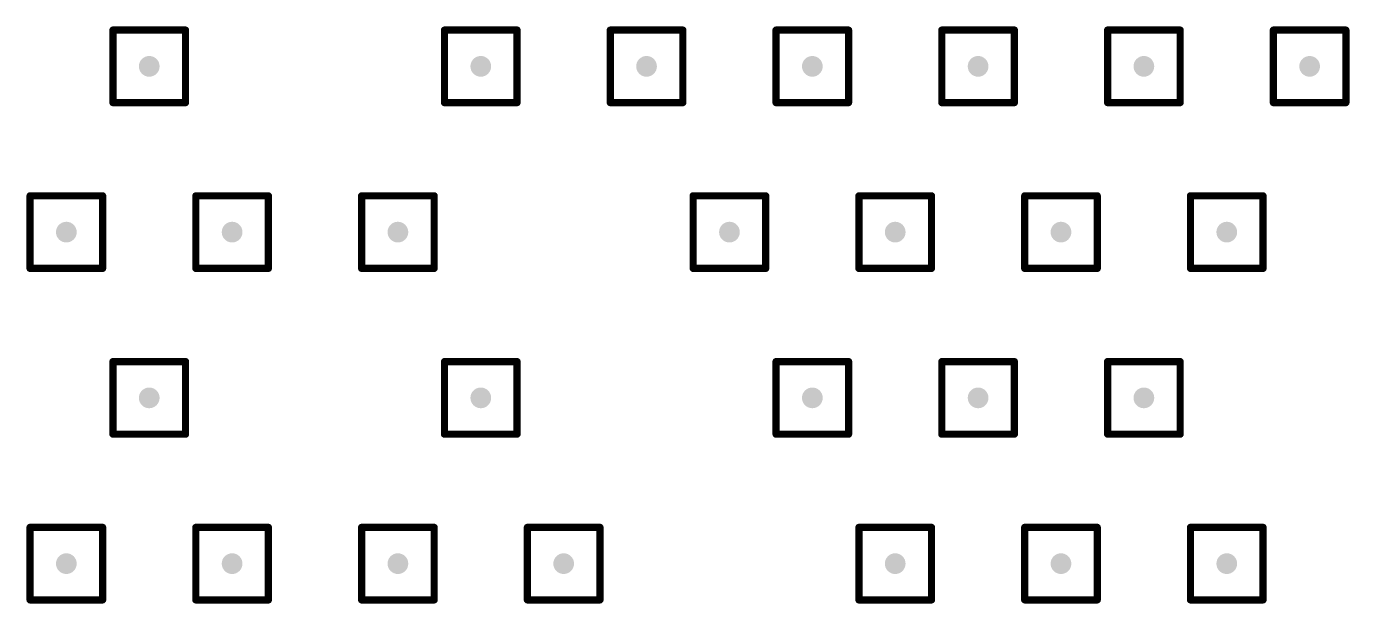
# Model space of a CAD drawing. Header units: inches. Extents: x 0 to 17, y 0 to 4.
# Drawn here: x 0.008 to 0.511, y 3.158 to 3.377 of the extents above; entities that cross this region are included whole.
import ezdxf

# ---------------------------------------------------------------- set-up
doc = ezdxf.new("R2010")
doc.units = ezdxf.units.IN
doc.header["$MEASUREMENT"] = 0
doc.layers.add('Drill Drawing', color=1, linetype='Continuous')
doc.layers.add('Via Holes', color=16, linetype='Continuous')

msp = doc.modelspace()

# ---------------------------------------------------------------- hatches: boundary and pattern name
at = {"layer": 'Via Holes'}
h = msp.add_hatch(color=7, dxfattribs=at)
edge = h.paths.add_edge_path()
edge.add_arc((0.05512, 3.3622), 0.00394, 0, 360)
h = msp.add_hatch(color=7, dxfattribs=at)
edge = h.paths.add_edge_path()
edge.add_arc((0.1811, 3.3622), 0.00394, 0, 360)
h = msp.add_hatch(color=7, dxfattribs=at)
edge = h.paths.add_edge_path()
edge.add_arc((0.24409, 3.3622), 0.00394, 0, 360)
h = msp.add_hatch(color=7, dxfattribs=at)
edge = h.paths.add_edge_path()
edge.add_arc((0.30709, 3.3622), 0.00394, 0, 360)
h = msp.add_hatch(color=7, dxfattribs=at)
edge = h.paths.add_edge_path()
edge.add_arc((0.37008, 3.3622), 0.00394, 0, 360)
h = msp.add_hatch(color=7, dxfattribs=at)
edge = h.paths.add_edge_path()
edge.add_arc((0.43307, 3.3622), 0.00394, 0, 360)
h = msp.add_hatch(color=7, dxfattribs=at)
edge = h.paths.add_edge_path()
edge.add_arc((0.49606, 3.3622), 0.00394, 0, 360)
h = msp.add_hatch(color=7, dxfattribs=at)
edge = h.paths.add_edge_path()
edge.add_arc((0.02362, 3.29921), 0.00394, 0, 360)
h = msp.add_hatch(color=7, dxfattribs=at)
edge = h.paths.add_edge_path()
edge.add_arc((0.08661, 3.29921), 0.00394, 0, 360)
h = msp.add_hatch(color=7, dxfattribs=at)
edge = h.paths.add_edge_path()
edge.add_arc((0.14961, 3.29921), 0.00394, 0, 360)
h = msp.add_hatch(color=7, dxfattribs=at)
edge = h.paths.add_edge_path()
edge.add_arc((0.27559, 3.29921), 0.00394, 0, 360)
h = msp.add_hatch(color=7, dxfattribs=at)
edge = h.paths.add_edge_path()
edge.add_arc((0.33858, 3.29921), 0.00394, 0, 360)
h = msp.add_hatch(color=7, dxfattribs=at)
edge = h.paths.add_edge_path()
edge.add_arc((0.40157, 3.29921), 0.00394, 0, 360)
h = msp.add_hatch(color=7, dxfattribs=at)
edge = h.paths.add_edge_path()
edge.add_arc((0.46457, 3.29921), 0.00394, 0, 360)
h = msp.add_hatch(color=7, dxfattribs=at)
edge = h.paths.add_edge_path()
edge.add_arc((0.05512, 3.23622), 0.00394, 0, 360)
h = msp.add_hatch(color=7, dxfattribs=at)
edge = h.paths.add_edge_path()
edge.add_arc((0.1811, 3.23622), 0.00394, 0, 360)
h = msp.add_hatch(color=7, dxfattribs=at)
edge = h.paths.add_edge_path()
edge.add_arc((0.30709, 3.23622), 0.00394, 0, 360)
h = msp.add_hatch(color=7, dxfattribs=at)
edge = h.paths.add_edge_path()
edge.add_arc((0.37008, 3.23622), 0.00394, 0, 360)
h = msp.add_hatch(color=7, dxfattribs=at)
edge = h.paths.add_edge_path()
edge.add_arc((0.43307, 3.23622), 0.00394, 0, 360)
h = msp.add_hatch(color=7, dxfattribs=at)
edge = h.paths.add_edge_path()
edge.add_arc((0.02362, 3.17323), 0.00394, 0, 360)
h = msp.add_hatch(color=7, dxfattribs=at)
edge = h.paths.add_edge_path()
edge.add_arc((0.08661, 3.17323), 0.00394, 0, 360)
h = msp.add_hatch(color=7, dxfattribs=at)
edge = h.paths.add_edge_path()
edge.add_arc((0.14961, 3.17323), 0.00394, 0, 360)
h = msp.add_hatch(color=7, dxfattribs=at)
edge = h.paths.add_edge_path()
edge.add_arc((0.2126, 3.17323), 0.00394, 0, 360)
h = msp.add_hatch(color=7, dxfattribs=at)
edge = h.paths.add_edge_path()
edge.add_arc((0.33858, 3.17323), 0.00394, 0, 360)
h = msp.add_hatch(color=7, dxfattribs=at)
edge = h.paths.add_edge_path()
edge.add_arc((0.40157, 3.17323), 0.00394, 0, 360)
h = msp.add_hatch(color=7, dxfattribs=at)
edge = h.paths.add_edge_path()
edge.add_arc((0.46457, 3.17323), 0.00394, 0, 360)

# ---------------------------------------------------------------- linework, layer by layer
at = {"layer": 'Drill Drawing'}
for points in [[(0.04134, 3.37598, 0.00276, 0.00276, 0), (0.0689, 3.37598, 0.00276, 0.00276, 0)], [(0.04134, 3.34842, 0.00276, 0.00276, 0), (0.04134, 3.37598, 0.00276, 0.00276, 0)], [(0.0689, 3.34842, 0.00276, 0.00276, 0), (0.0689, 3.37598, 0.00276, 0.00276, 0)], [(0.16732, 3.37598, 0.00276, 0.00276, 0), (0.19488, 3.37598, 0.00276, 0.00276, 0)], [(0.16732, 3.34842, 0.00276, 0.00276, 0), (0.16732, 3.37598, 0.00276, 0.00276, 0)], [(0.19488, 3.34842, 0.00276, 0.00276, 0), (0.19488, 3.37598, 0.00276, 0.00276, 0)], [(0.23031, 3.37598, 0.00276, 0.00276, 0), (0.25787, 3.37598, 0.00276, 0.00276, 0)], [(0.23031, 3.34842, 0.00276, 0.00276, 0), (0.23031, 3.37598, 0.00276, 0.00276, 0)], [(0.25787, 3.34842, 0.00276, 0.00276, 0), (0.25787, 3.37598, 0.00276, 0.00276, 0)], [(0.29331, 3.37598, 0.00276, 0.00276, 0), (0.32087, 3.37598, 0.00276, 0.00276, 0)], [(0.29331, 3.34842, 0.00276, 0.00276, 0), (0.29331, 3.37598, 0.00276, 0.00276, 0)], [(0.32087, 3.34842, 0.00276, 0.00276, 0), (0.32087, 3.37598, 0.00276, 0.00276, 0)], [(0.3563, 3.37598, 0.00276, 0.00276, 0), (0.38386, 3.37598, 0.00276, 0.00276, 0)], [(0.3563, 3.34842, 0.00276, 0.00276, 0), (0.3563, 3.37598, 0.00276, 0.00276, 0)], [(0.38386, 3.34842, 0.00276, 0.00276, 0), (0.38386, 3.37598, 0.00276, 0.00276, 0)], [(0.41929, 3.37598, 0.00276, 0.00276, 0), (0.44685, 3.37598, 0.00276, 0.00276, 0)], [(0.41929, 3.34842, 0.00276, 0.00276, 0), (0.41929, 3.37598, 0.00276, 0.00276, 0)], [(0.44685, 3.34842, 0.00276, 0.00276, 0), (0.44685, 3.37598, 0.00276, 0.00276, 0)], [(0.48228, 3.37598, 0.00276, 0.00276, 0), (0.50984, 3.37598, 0.00276, 0.00276, 0)], [(0.48228, 3.34842, 0.00276, 0.00276, 0), (0.48228, 3.37598, 0.00276, 0.00276, 0)], [(0.50984, 3.34842, 0.00276, 0.00276, 0), (0.50984, 3.37598, 0.00276, 0.00276, 0)], [(0.04134, 3.34842, 0.00276, 0.00276, 0), (0.0689, 3.34842, 0.00276, 0.00276, 0)], [(0.16732, 3.34842, 0.00276, 0.00276, 0), (0.19488, 3.34842, 0.00276, 0.00276, 0)], [(0.23031, 3.34842, 0.00276, 0.00276, 0), (0.25787, 3.34842, 0.00276, 0.00276, 0)], [(0.29331, 3.34842, 0.00276, 0.00276, 0), (0.32087, 3.34842, 0.00276, 0.00276, 0)], [(0.3563, 3.34842, 0.00276, 0.00276, 0), (0.38386, 3.34842, 0.00276, 0.00276, 0)], [(0.41929, 3.34842, 0.00276, 0.00276, 0), (0.44685, 3.34842, 0.00276, 0.00276, 0)], [(0.48228, 3.34842, 0.00276, 0.00276, 0), (0.50984, 3.34842, 0.00276, 0.00276, 0)], [(0.00984, 3.31299, 0.00276, 0.00276, 0), (0.0374, 3.31299, 0.00276, 0.00276, 0)], [(0.00984, 3.28543, 0.00276, 0.00276, 0), (0.00984, 3.31299, 0.00276, 0.00276, 0)], [(0.0374, 3.28543, 0.00276, 0.00276, 0), (0.0374, 3.31299, 0.00276, 0.00276, 0)], [(0.07283, 3.31299, 0.00276, 0.00276, 0), (0.10039, 3.31299, 0.00276, 0.00276, 0)], [(0.07283, 3.28543, 0.00276, 0.00276, 0), (0.07283, 3.31299, 0.00276, 0.00276, 0)], [(0.10039, 3.28543, 0.00276, 0.00276, 0), (0.10039, 3.31299, 0.00276, 0.00276, 0)], [(0.13583, 3.31299, 0.00276, 0.00276, 0), (0.16339, 3.31299, 0.00276, 0.00276, 0)], [(0.13583, 3.28543, 0.00276, 0.00276, 0), (0.13583, 3.31299, 0.00276, 0.00276, 0)], [(0.16339, 3.28543, 0.00276, 0.00276, 0), (0.16339, 3.31299, 0.00276, 0.00276, 0)], [(0.26181, 3.31299, 0.00276, 0.00276, 0), (0.28937, 3.31299, 0.00276, 0.00276, 0)], [(0.26181, 3.28543, 0.00276, 0.00276, 0), (0.26181, 3.31299, 0.00276, 0.00276, 0)], [(0.28937, 3.28543, 0.00276, 0.00276, 0), (0.28937, 3.31299, 0.00276, 0.00276, 0)], [(0.3248, 3.31299, 0.00276, 0.00276, 0), (0.35236, 3.31299, 0.00276, 0.00276, 0)], [(0.3248, 3.28543, 0.00276, 0.00276, 0), (0.3248, 3.31299, 0.00276, 0.00276, 0)], [(0.35236, 3.28543, 0.00276, 0.00276, 0), (0.35236, 3.31299, 0.00276, 0.00276, 0)], [(0.38779, 3.31299, 0.00276, 0.00276, 0), (0.41535, 3.31299, 0.00276, 0.00276, 0)], [(0.38779, 3.28543, 0.00276, 0.00276, 0), (0.38779, 3.31299, 0.00276, 0.00276, 0)], [(0.41535, 3.28543, 0.00276, 0.00276, 0), (0.41535, 3.31299, 0.00276, 0.00276, 0)], [(0.45079, 3.31299, 0.00276, 0.00276, 0), (0.47835, 3.31299, 0.00276, 0.00276, 0)], [(0.45079, 3.28543, 0.00276, 0.00276, 0), (0.45079, 3.31299, 0.00276, 0.00276, 0)], [(0.47835, 3.28543, 0.00276, 0.00276, 0), (0.47835, 3.31299, 0.00276, 0.00276, 0)], [(0.00984, 3.28543, 0.00276, 0.00276, 0), (0.0374, 3.28543, 0.00276, 0.00276, 0)], [(0.07283, 3.28543, 0.00276, 0.00276, 0), (0.10039, 3.28543, 0.00276, 0.00276, 0)], [(0.13583, 3.28543, 0.00276, 0.00276, 0), (0.16339, 3.28543, 0.00276, 0.00276, 0)], [(0.26181, 3.28543, 0.00276, 0.00276, 0), (0.28937, 3.28543, 0.00276, 0.00276, 0)], [(0.3248, 3.28543, 0.00276, 0.00276, 0), (0.35236, 3.28543, 0.00276, 0.00276, 0)], [(0.38779, 3.28543, 0.00276, 0.00276, 0), (0.41535, 3.28543, 0.00276, 0.00276, 0)], [(0.45079, 3.28543, 0.00276, 0.00276, 0), (0.47835, 3.28543, 0.00276, 0.00276, 0)], [(0.04134, 3.25, 0.00276, 0.00276, 0), (0.0689, 3.25, 0.00276, 0.00276, 0)], [(0.04134, 3.22244, 0.00276, 0.00276, 0), (0.04134, 3.25, 0.00276, 0.00276, 0)], [(0.0689, 3.22244, 0.00276, 0.00276, 0), (0.0689, 3.25, 0.00276, 0.00276, 0)], [(0.16732, 3.25, 0.00276, 0.00276, 0), (0.19488, 3.25, 0.00276, 0.00276, 0)], [(0.16732, 3.22244, 0.00276, 0.00276, 0), (0.16732, 3.25, 0.00276, 0.00276, 0)], [(0.19488, 3.22244, 0.00276, 0.00276, 0), (0.19488, 3.25, 0.00276, 0.00276, 0)], [(0.29331, 3.25, 0.00276, 0.00276, 0), (0.32087, 3.25, 0.00276, 0.00276, 0)], [(0.29331, 3.22244, 0.00276, 0.00276, 0), (0.29331, 3.25, 0.00276, 0.00276, 0)], [(0.32087, 3.22244, 0.00276, 0.00276, 0), (0.32087, 3.25, 0.00276, 0.00276, 0)], [(0.3563, 3.25, 0.00276, 0.00276, 0), (0.38386, 3.25, 0.00276, 0.00276, 0)], [(0.3563, 3.22244, 0.00276, 0.00276, 0), (0.3563, 3.25, 0.00276, 0.00276, 0)], [(0.38386, 3.22244, 0.00276, 0.00276, 0), (0.38386, 3.25, 0.00276, 0.00276, 0)], [(0.41929, 3.25, 0.00276, 0.00276, 0), (0.44685, 3.25, 0.00276, 0.00276, 0)], [(0.41929, 3.22244, 0.00276, 0.00276, 0), (0.41929, 3.25, 0.00276, 0.00276, 0)], [(0.44685, 3.22244, 0.00276, 0.00276, 0), (0.44685, 3.25, 0.00276, 0.00276, 0)], [(0.04134, 3.22244, 0.00276, 0.00276, 0), (0.0689, 3.22244, 0.00276, 0.00276, 0)], [(0.16732, 3.22244, 0.00276, 0.00276, 0), (0.19488, 3.22244, 0.00276, 0.00276, 0)], [(0.29331, 3.22244, 0.00276, 0.00276, 0), (0.32087, 3.22244, 0.00276, 0.00276, 0)], [(0.3563, 3.22244, 0.00276, 0.00276, 0), (0.38386, 3.22244, 0.00276, 0.00276, 0)], [(0.41929, 3.22244, 0.00276, 0.00276, 0), (0.44685, 3.22244, 0.00276, 0.00276, 0)], [(0.00984, 3.18701, 0.00276, 0.00276, 0), (0.0374, 3.18701, 0.00276, 0.00276, 0)], [(0.00984, 3.15945, 0.00276, 0.00276, 0), (0.00984, 3.18701, 0.00276, 0.00276, 0)], [(0.0374, 3.15945, 0.00276, 0.00276, 0), (0.0374, 3.18701, 0.00276, 0.00276, 0)], [(0.07283, 3.18701, 0.00276, 0.00276, 0), (0.10039, 3.18701, 0.00276, 0.00276, 0)], [(0.07283, 3.15945, 0.00276, 0.00276, 0), (0.07283, 3.18701, 0.00276, 0.00276, 0)], [(0.10039, 3.15945, 0.00276, 0.00276, 0), (0.10039, 3.18701, 0.00276, 0.00276, 0)], [(0.13583, 3.18701, 0.00276, 0.00276, 0), (0.16339, 3.18701, 0.00276, 0.00276, 0)], [(0.13583, 3.15945, 0.00276, 0.00276, 0), (0.13583, 3.18701, 0.00276, 0.00276, 0)], [(0.16339, 3.15945, 0.00276, 0.00276, 0), (0.16339, 3.18701, 0.00276, 0.00276, 0)], [(0.19882, 3.18701, 0.00276, 0.00276, 0), (0.22638, 3.18701, 0.00276, 0.00276, 0)], [(0.19882, 3.15945, 0.00276, 0.00276, 0), (0.19882, 3.18701, 0.00276, 0.00276, 0)], [(0.22638, 3.15945, 0.00276, 0.00276, 0), (0.22638, 3.18701, 0.00276, 0.00276, 0)], [(0.3248, 3.18701, 0.00276, 0.00276, 0), (0.35236, 3.18701, 0.00276, 0.00276, 0)], [(0.3248, 3.15945, 0.00276, 0.00276, 0), (0.3248, 3.18701, 0.00276, 0.00276, 0)], [(0.35236, 3.15945, 0.00276, 0.00276, 0), (0.35236, 3.18701, 0.00276, 0.00276, 0)], [(0.38779, 3.18701, 0.00276, 0.00276, 0), (0.41535, 3.18701, 0.00276, 0.00276, 0)], [(0.38779, 3.15945, 0.00276, 0.00276, 0), (0.38779, 3.18701, 0.00276, 0.00276, 0)], [(0.41535, 3.15945, 0.00276, 0.00276, 0), (0.41535, 3.18701, 0.00276, 0.00276, 0)], [(0.45079, 3.18701, 0.00276, 0.00276, 0), (0.47835, 3.18701, 0.00276, 0.00276, 0)], [(0.45079, 3.15945, 0.00276, 0.00276, 0), (0.45079, 3.18701, 0.00276, 0.00276, 0)], [(0.47835, 3.15945, 0.00276, 0.00276, 0), (0.47835, 3.18701, 0.00276, 0.00276, 0)], [(0.00984, 3.15945, 0.00276, 0.00276, 0), (0.0374, 3.15945, 0.00276, 0.00276, 0)], [(0.07283, 3.15945, 0.00276, 0.00276, 0), (0.10039, 3.15945, 0.00276, 0.00276, 0)], [(0.13583, 3.15945, 0.00276, 0.00276, 0), (0.16339, 3.15945, 0.00276, 0.00276, 0)], [(0.19882, 3.15945, 0.00276, 0.00276, 0), (0.22638, 3.15945, 0.00276, 0.00276, 0)], [(0.3248, 3.15945, 0.00276, 0.00276, 0), (0.35236, 3.15945, 0.00276, 0.00276, 0)], [(0.38779, 3.15945, 0.00276, 0.00276, 0), (0.41535, 3.15945, 0.00276, 0.00276, 0)], [(0.45079, 3.15945, 0.00276, 0.00276, 0), (0.47835, 3.15945, 0.00276, 0.00276, 0)]]:
    msp.add_lwpolyline(points, format="xyseb", dxfattribs=at)
for points in [[(0.04065, 3.37598, 0.00138, 0.00138, 1), (0.04203, 3.37598, 0.00138, 0.00138, 1)], [(0.04065, 3.37598, 0.00138, 0.00138, 1), (0.04203, 3.37598, 0.00138, 0.00138, 1)], [(0.06821, 3.37598, 0.00138, 0.00138, 1), (0.06959, 3.37598, 0.00138, 0.00138, 1)], [(0.06821, 3.37598, 0.00138, 0.00138, 1), (0.06959, 3.37598, 0.00138, 0.00138, 1)], [(0.16663, 3.37598, 0.00138, 0.00138, 1), (0.16801, 3.37598, 0.00138, 0.00138, 1)], [(0.16663, 3.37598, 0.00138, 0.00138, 1), (0.16801, 3.37598, 0.00138, 0.00138, 1)], [(0.19419, 3.37598, 0.00138, 0.00138, 1), (0.19557, 3.37598, 0.00138, 0.00138, 1)], [(0.19419, 3.37598, 0.00138, 0.00138, 1), (0.19557, 3.37598, 0.00138, 0.00138, 1)], [(0.22963, 3.37598, 0.00138, 0.00138, 1), (0.231, 3.37598, 0.00138, 0.00138, 1)], [(0.22963, 3.37598, 0.00138, 0.00138, 1), (0.231, 3.37598, 0.00138, 0.00138, 1)], [(0.25718, 3.37598, 0.00138, 0.00138, 1), (0.25856, 3.37598, 0.00138, 0.00138, 1)], [(0.25718, 3.37598, 0.00138, 0.00138, 1), (0.25856, 3.37598, 0.00138, 0.00138, 1)], [(0.29262, 3.37598, 0.00138, 0.00138, 1), (0.294, 3.37598, 0.00138, 0.00138, 1)], [(0.29262, 3.37598, 0.00138, 0.00138, 1), (0.294, 3.37598, 0.00138, 0.00138, 1)], [(0.32018, 3.37598, 0.00138, 0.00138, 1), (0.32155, 3.37598, 0.00138, 0.00138, 1)], [(0.32018, 3.37598, 0.00138, 0.00138, 1), (0.32155, 3.37598, 0.00138, 0.00138, 1)], [(0.35561, 3.37598, 0.00138, 0.00138, 1), (0.35699, 3.37598, 0.00138, 0.00138, 1)], [(0.35561, 3.37598, 0.00138, 0.00138, 1), (0.35699, 3.37598, 0.00138, 0.00138, 1)], [(0.38317, 3.37598, 0.00138, 0.00138, 1), (0.38455, 3.37598, 0.00138, 0.00138, 1)], [(0.38317, 3.37598, 0.00138, 0.00138, 1), (0.38455, 3.37598, 0.00138, 0.00138, 1)], [(0.4186, 3.37598, 0.00138, 0.00138, 1), (0.41998, 3.37598, 0.00138, 0.00138, 1)], [(0.4186, 3.37598, 0.00138, 0.00138, 1), (0.41998, 3.37598, 0.00138, 0.00138, 1)], [(0.44616, 3.37598, 0.00138, 0.00138, 1), (0.44754, 3.37598, 0.00138, 0.00138, 1)], [(0.44616, 3.37598, 0.00138, 0.00138, 1), (0.44754, 3.37598, 0.00138, 0.00138, 1)], [(0.48159, 3.37598, 0.00138, 0.00138, 1), (0.48297, 3.37598, 0.00138, 0.00138, 1)], [(0.48159, 3.37598, 0.00138, 0.00138, 1), (0.48297, 3.37598, 0.00138, 0.00138, 1)], [(0.50915, 3.37598, 0.00138, 0.00138, 1), (0.51053, 3.37598, 0.00138, 0.00138, 1)], [(0.50915, 3.37598, 0.00138, 0.00138, 1), (0.51053, 3.37598, 0.00138, 0.00138, 1)], [(0.04065, 3.34842, 0.00138, 0.00138, 1), (0.04203, 3.34842, 0.00138, 0.00138, 1)], [(0.04065, 3.34842, 0.00138, 0.00138, 1), (0.04203, 3.34842, 0.00138, 0.00138, 1)], [(0.06821, 3.34842, 0.00138, 0.00138, 1), (0.06959, 3.34842, 0.00138, 0.00138, 1)], [(0.06821, 3.34842, 0.00138, 0.00138, 1), (0.06959, 3.34842, 0.00138, 0.00138, 1)], [(0.16663, 3.34842, 0.00138, 0.00138, 1), (0.16801, 3.34842, 0.00138, 0.00138, 1)], [(0.16663, 3.34842, 0.00138, 0.00138, 1), (0.16801, 3.34842, 0.00138, 0.00138, 1)], [(0.19419, 3.34842, 0.00138, 0.00138, 1), (0.19557, 3.34842, 0.00138, 0.00138, 1)], [(0.19419, 3.34842, 0.00138, 0.00138, 1), (0.19557, 3.34842, 0.00138, 0.00138, 1)], [(0.22963, 3.34842, 0.00138, 0.00138, 1), (0.231, 3.34842, 0.00138, 0.00138, 1)], [(0.22963, 3.34842, 0.00138, 0.00138, 1), (0.231, 3.34842, 0.00138, 0.00138, 1)], [(0.25718, 3.34842, 0.00138, 0.00138, 1), (0.25856, 3.34842, 0.00138, 0.00138, 1)], [(0.25718, 3.34842, 0.00138, 0.00138, 1), (0.25856, 3.34842, 0.00138, 0.00138, 1)], [(0.29262, 3.34842, 0.00138, 0.00138, 1), (0.294, 3.34842, 0.00138, 0.00138, 1)], [(0.29262, 3.34842, 0.00138, 0.00138, 1), (0.294, 3.34842, 0.00138, 0.00138, 1)], [(0.32018, 3.34842, 0.00138, 0.00138, 1), (0.32155, 3.34842, 0.00138, 0.00138, 1)], [(0.32018, 3.34842, 0.00138, 0.00138, 1), (0.32155, 3.34842, 0.00138, 0.00138, 1)], [(0.35561, 3.34842, 0.00138, 0.00138, 1), (0.35699, 3.34842, 0.00138, 0.00138, 1)], [(0.35561, 3.34842, 0.00138, 0.00138, 1), (0.35699, 3.34842, 0.00138, 0.00138, 1)], [(0.38317, 3.34842, 0.00138, 0.00138, 1), (0.38455, 3.34842, 0.00138, 0.00138, 1)], [(0.38317, 3.34842, 0.00138, 0.00138, 1), (0.38455, 3.34842, 0.00138, 0.00138, 1)], [(0.4186, 3.34842, 0.00138, 0.00138, 1), (0.41998, 3.34842, 0.00138, 0.00138, 1)], [(0.4186, 3.34842, 0.00138, 0.00138, 1), (0.41998, 3.34842, 0.00138, 0.00138, 1)], [(0.44616, 3.34842, 0.00138, 0.00138, 1), (0.44754, 3.34842, 0.00138, 0.00138, 1)], [(0.44616, 3.34842, 0.00138, 0.00138, 1), (0.44754, 3.34842, 0.00138, 0.00138, 1)], [(0.48159, 3.34842, 0.00138, 0.00138, 1), (0.48297, 3.34842, 0.00138, 0.00138, 1)], [(0.48159, 3.34842, 0.00138, 0.00138, 1), (0.48297, 3.34842, 0.00138, 0.00138, 1)], [(0.50915, 3.34842, 0.00138, 0.00138, 1), (0.51053, 3.34842, 0.00138, 0.00138, 1)], [(0.50915, 3.34842, 0.00138, 0.00138, 1), (0.51053, 3.34842, 0.00138, 0.00138, 1)], [(0.00915, 3.31299, 0.00138, 0.00138, 1), (0.01053, 3.31299, 0.00138, 0.00138, 1)], [(0.00915, 3.31299, 0.00138, 0.00138, 1), (0.01053, 3.31299, 0.00138, 0.00138, 1)], [(0.03671, 3.31299, 0.00138, 0.00138, 1), (0.03809, 3.31299, 0.00138, 0.00138, 1)], [(0.03671, 3.31299, 0.00138, 0.00138, 1), (0.03809, 3.31299, 0.00138, 0.00138, 1)], [(0.07215, 3.31299, 0.00138, 0.00138, 1), (0.07352, 3.31299, 0.00138, 0.00138, 1)], [(0.07215, 3.31299, 0.00138, 0.00138, 1), (0.07352, 3.31299, 0.00138, 0.00138, 1)], [(0.0997, 3.31299, 0.00138, 0.00138, 1), (0.10108, 3.31299, 0.00138, 0.00138, 1)], [(0.0997, 3.31299, 0.00138, 0.00138, 1), (0.10108, 3.31299, 0.00138, 0.00138, 1)], [(0.13514, 3.31299, 0.00138, 0.00138, 1), (0.13652, 3.31299, 0.00138, 0.00138, 1)], [(0.13514, 3.31299, 0.00138, 0.00138, 1), (0.13652, 3.31299, 0.00138, 0.00138, 1)], [(0.1627, 3.31299, 0.00138, 0.00138, 1), (0.16407, 3.31299, 0.00138, 0.00138, 1)], [(0.1627, 3.31299, 0.00138, 0.00138, 1), (0.16407, 3.31299, 0.00138, 0.00138, 1)], [(0.26112, 3.31299, 0.00138, 0.00138, 1), (0.2625, 3.31299, 0.00138, 0.00138, 1)], [(0.26112, 3.31299, 0.00138, 0.00138, 1), (0.2625, 3.31299, 0.00138, 0.00138, 1)], [(0.28868, 3.31299, 0.00138, 0.00138, 1), (0.29006, 3.31299, 0.00138, 0.00138, 1)], [(0.28868, 3.31299, 0.00138, 0.00138, 1), (0.29006, 3.31299, 0.00138, 0.00138, 1)], [(0.32411, 3.31299, 0.00138, 0.00138, 1), (0.32549, 3.31299, 0.00138, 0.00138, 1)], [(0.32411, 3.31299, 0.00138, 0.00138, 1), (0.32549, 3.31299, 0.00138, 0.00138, 1)], [(0.35167, 3.31299, 0.00138, 0.00138, 1), (0.35305, 3.31299, 0.00138, 0.00138, 1)], [(0.35167, 3.31299, 0.00138, 0.00138, 1), (0.35305, 3.31299, 0.00138, 0.00138, 1)], [(0.38711, 3.31299, 0.00138, 0.00138, 1), (0.38848, 3.31299, 0.00138, 0.00138, 1)], [(0.38711, 3.31299, 0.00138, 0.00138, 1), (0.38848, 3.31299, 0.00138, 0.00138, 1)], [(0.41466, 3.31299, 0.00138, 0.00138, 1), (0.41604, 3.31299, 0.00138, 0.00138, 1)], [(0.41466, 3.31299, 0.00138, 0.00138, 1), (0.41604, 3.31299, 0.00138, 0.00138, 1)], [(0.4501, 3.31299, 0.00138, 0.00138, 1), (0.45148, 3.31299, 0.00138, 0.00138, 1)], [(0.4501, 3.31299, 0.00138, 0.00138, 1), (0.45148, 3.31299, 0.00138, 0.00138, 1)], [(0.47766, 3.31299, 0.00138, 0.00138, 1), (0.47903, 3.31299, 0.00138, 0.00138, 1)], [(0.47766, 3.31299, 0.00138, 0.00138, 1), (0.47903, 3.31299, 0.00138, 0.00138, 1)], [(0.00915, 3.28543, 0.00138, 0.00138, 1), (0.01053, 3.28543, 0.00138, 0.00138, 1)], [(0.00915, 3.28543, 0.00138, 0.00138, 1), (0.01053, 3.28543, 0.00138, 0.00138, 1)], [(0.03671, 3.28543, 0.00138, 0.00138, 1), (0.03809, 3.28543, 0.00138, 0.00138, 1)], [(0.03671, 3.28543, 0.00138, 0.00138, 1), (0.03809, 3.28543, 0.00138, 0.00138, 1)], [(0.07215, 3.28543, 0.00138, 0.00138, 1), (0.07352, 3.28543, 0.00138, 0.00138, 1)], [(0.07215, 3.28543, 0.00138, 0.00138, 1), (0.07352, 3.28543, 0.00138, 0.00138, 1)], [(0.0997, 3.28543, 0.00138, 0.00138, 1), (0.10108, 3.28543, 0.00138, 0.00138, 1)], [(0.0997, 3.28543, 0.00138, 0.00138, 1), (0.10108, 3.28543, 0.00138, 0.00138, 1)], [(0.13514, 3.28543, 0.00138, 0.00138, 1), (0.13652, 3.28543, 0.00138, 0.00138, 1)], [(0.13514, 3.28543, 0.00138, 0.00138, 1), (0.13652, 3.28543, 0.00138, 0.00138, 1)], [(0.1627, 3.28543, 0.00138, 0.00138, 1), (0.16407, 3.28543, 0.00138, 0.00138, 1)], [(0.1627, 3.28543, 0.00138, 0.00138, 1), (0.16407, 3.28543, 0.00138, 0.00138, 1)], [(0.26112, 3.28543, 0.00138, 0.00138, 1), (0.2625, 3.28543, 0.00138, 0.00138, 1)], [(0.26112, 3.28543, 0.00138, 0.00138, 1), (0.2625, 3.28543, 0.00138, 0.00138, 1)], [(0.28868, 3.28543, 0.00138, 0.00138, 1), (0.29006, 3.28543, 0.00138, 0.00138, 1)], [(0.28868, 3.28543, 0.00138, 0.00138, 1), (0.29006, 3.28543, 0.00138, 0.00138, 1)], [(0.32411, 3.28543, 0.00138, 0.00138, 1), (0.32549, 3.28543, 0.00138, 0.00138, 1)], [(0.32411, 3.28543, 0.00138, 0.00138, 1), (0.32549, 3.28543, 0.00138, 0.00138, 1)], [(0.35167, 3.28543, 0.00138, 0.00138, 1), (0.35305, 3.28543, 0.00138, 0.00138, 1)], [(0.35167, 3.28543, 0.00138, 0.00138, 1), (0.35305, 3.28543, 0.00138, 0.00138, 1)], [(0.38711, 3.28543, 0.00138, 0.00138, 1), (0.38848, 3.28543, 0.00138, 0.00138, 1)], [(0.38711, 3.28543, 0.00138, 0.00138, 1), (0.38848, 3.28543, 0.00138, 0.00138, 1)], [(0.41466, 3.28543, 0.00138, 0.00138, 1), (0.41604, 3.28543, 0.00138, 0.00138, 1)], [(0.41466, 3.28543, 0.00138, 0.00138, 1), (0.41604, 3.28543, 0.00138, 0.00138, 1)], [(0.4501, 3.28543, 0.00138, 0.00138, 1), (0.45148, 3.28543, 0.00138, 0.00138, 1)], [(0.4501, 3.28543, 0.00138, 0.00138, 1), (0.45148, 3.28543, 0.00138, 0.00138, 1)], [(0.47766, 3.28543, 0.00138, 0.00138, 1), (0.47903, 3.28543, 0.00138, 0.00138, 1)], [(0.47766, 3.28543, 0.00138, 0.00138, 1), (0.47903, 3.28543, 0.00138, 0.00138, 1)], [(0.04065, 3.25, 0.00138, 0.00138, 1), (0.04203, 3.25, 0.00138, 0.00138, 1)], [(0.04065, 3.25, 0.00138, 0.00138, 1), (0.04203, 3.25, 0.00138, 0.00138, 1)], [(0.06821, 3.25, 0.00138, 0.00138, 1), (0.06959, 3.25, 0.00138, 0.00138, 1)], [(0.06821, 3.25, 0.00138, 0.00138, 1), (0.06959, 3.25, 0.00138, 0.00138, 1)], [(0.16663, 3.25, 0.00138, 0.00138, 1), (0.16801, 3.25, 0.00138, 0.00138, 1)], [(0.16663, 3.25, 0.00138, 0.00138, 1), (0.16801, 3.25, 0.00138, 0.00138, 1)], [(0.19419, 3.25, 0.00138, 0.00138, 1), (0.19557, 3.25, 0.00138, 0.00138, 1)], [(0.19419, 3.25, 0.00138, 0.00138, 1), (0.19557, 3.25, 0.00138, 0.00138, 1)], [(0.29262, 3.25, 0.00138, 0.00138, 1), (0.294, 3.25, 0.00138, 0.00138, 1)], [(0.29262, 3.25, 0.00138, 0.00138, 1), (0.294, 3.25, 0.00138, 0.00138, 1)], [(0.32018, 3.25, 0.00138, 0.00138, 1), (0.32155, 3.25, 0.00138, 0.00138, 1)], [(0.32018, 3.25, 0.00138, 0.00138, 1), (0.32155, 3.25, 0.00138, 0.00138, 1)], [(0.35561, 3.25, 0.00138, 0.00138, 1), (0.35699, 3.25, 0.00138, 0.00138, 1)], [(0.35561, 3.25, 0.00138, 0.00138, 1), (0.35699, 3.25, 0.00138, 0.00138, 1)], [(0.38317, 3.25, 0.00138, 0.00138, 1), (0.38455, 3.25, 0.00138, 0.00138, 1)], [(0.38317, 3.25, 0.00138, 0.00138, 1), (0.38455, 3.25, 0.00138, 0.00138, 1)], [(0.4186, 3.25, 0.00138, 0.00138, 1), (0.41998, 3.25, 0.00138, 0.00138, 1)], [(0.4186, 3.25, 0.00138, 0.00138, 1), (0.41998, 3.25, 0.00138, 0.00138, 1)], [(0.44616, 3.25, 0.00138, 0.00138, 1), (0.44754, 3.25, 0.00138, 0.00138, 1)], [(0.44616, 3.25, 0.00138, 0.00138, 1), (0.44754, 3.25, 0.00138, 0.00138, 1)], [(0.04065, 3.22244, 0.00138, 0.00138, 1), (0.04203, 3.22244, 0.00138, 0.00138, 1)], [(0.04065, 3.22244, 0.00138, 0.00138, 1), (0.04203, 3.22244, 0.00138, 0.00138, 1)], [(0.06821, 3.22244, 0.00138, 0.00138, 1), (0.06959, 3.22244, 0.00138, 0.00138, 1)], [(0.06821, 3.22244, 0.00138, 0.00138, 1), (0.06959, 3.22244, 0.00138, 0.00138, 1)], [(0.16663, 3.22244, 0.00138, 0.00138, 1), (0.16801, 3.22244, 0.00138, 0.00138, 1)], [(0.16663, 3.22244, 0.00138, 0.00138, 1), (0.16801, 3.22244, 0.00138, 0.00138, 1)], [(0.19419, 3.22244, 0.00138, 0.00138, 1), (0.19557, 3.22244, 0.00138, 0.00138, 1)], [(0.19419, 3.22244, 0.00138, 0.00138, 1), (0.19557, 3.22244, 0.00138, 0.00138, 1)], [(0.29262, 3.22244, 0.00138, 0.00138, 1), (0.294, 3.22244, 0.00138, 0.00138, 1)], [(0.29262, 3.22244, 0.00138, 0.00138, 1), (0.294, 3.22244, 0.00138, 0.00138, 1)], [(0.32018, 3.22244, 0.00138, 0.00138, 1), (0.32155, 3.22244, 0.00138, 0.00138, 1)], [(0.32018, 3.22244, 0.00138, 0.00138, 1), (0.32155, 3.22244, 0.00138, 0.00138, 1)], [(0.35561, 3.22244, 0.00138, 0.00138, 1), (0.35699, 3.22244, 0.00138, 0.00138, 1)], [(0.35561, 3.22244, 0.00138, 0.00138, 1), (0.35699, 3.22244, 0.00138, 0.00138, 1)], [(0.38317, 3.22244, 0.00138, 0.00138, 1), (0.38455, 3.22244, 0.00138, 0.00138, 1)], [(0.38317, 3.22244, 0.00138, 0.00138, 1), (0.38455, 3.22244, 0.00138, 0.00138, 1)], [(0.4186, 3.22244, 0.00138, 0.00138, 1), (0.41998, 3.22244, 0.00138, 0.00138, 1)], [(0.4186, 3.22244, 0.00138, 0.00138, 1), (0.41998, 3.22244, 0.00138, 0.00138, 1)], [(0.44616, 3.22244, 0.00138, 0.00138, 1), (0.44754, 3.22244, 0.00138, 0.00138, 1)], [(0.44616, 3.22244, 0.00138, 0.00138, 1), (0.44754, 3.22244, 0.00138, 0.00138, 1)], [(0.00915, 3.18701, 0.00138, 0.00138, 1), (0.01053, 3.18701, 0.00138, 0.00138, 1)], [(0.00915, 3.18701, 0.00138, 0.00138, 1), (0.01053, 3.18701, 0.00138, 0.00138, 1)], [(0.03671, 3.18701, 0.00138, 0.00138, 1), (0.03809, 3.18701, 0.00138, 0.00138, 1)], [(0.03671, 3.18701, 0.00138, 0.00138, 1), (0.03809, 3.18701, 0.00138, 0.00138, 1)], [(0.07215, 3.18701, 0.00138, 0.00138, 1), (0.07352, 3.18701, 0.00138, 0.00138, 1)], [(0.07215, 3.18701, 0.00138, 0.00138, 1), (0.07352, 3.18701, 0.00138, 0.00138, 1)], [(0.0997, 3.18701, 0.00138, 0.00138, 1), (0.10108, 3.18701, 0.00138, 0.00138, 1)], [(0.0997, 3.18701, 0.00138, 0.00138, 1), (0.10108, 3.18701, 0.00138, 0.00138, 1)], [(0.13514, 3.18701, 0.00138, 0.00138, 1), (0.13652, 3.18701, 0.00138, 0.00138, 1)], [(0.13514, 3.18701, 0.00138, 0.00138, 1), (0.13652, 3.18701, 0.00138, 0.00138, 1)], [(0.1627, 3.18701, 0.00138, 0.00138, 1), (0.16407, 3.18701, 0.00138, 0.00138, 1)], [(0.1627, 3.18701, 0.00138, 0.00138, 1), (0.16407, 3.18701, 0.00138, 0.00138, 1)], [(0.19813, 3.18701, 0.00138, 0.00138, 1), (0.19951, 3.18701, 0.00138, 0.00138, 1)], [(0.19813, 3.18701, 0.00138, 0.00138, 1), (0.19951, 3.18701, 0.00138, 0.00138, 1)], [(0.22569, 3.18701, 0.00138, 0.00138, 1), (0.22707, 3.18701, 0.00138, 0.00138, 1)], [(0.22569, 3.18701, 0.00138, 0.00138, 1), (0.22707, 3.18701, 0.00138, 0.00138, 1)], [(0.32411, 3.18701, 0.00138, 0.00138, 1), (0.32549, 3.18701, 0.00138, 0.00138, 1)], [(0.32411, 3.18701, 0.00138, 0.00138, 1), (0.32549, 3.18701, 0.00138, 0.00138, 1)], [(0.35167, 3.18701, 0.00138, 0.00138, 1), (0.35305, 3.18701, 0.00138, 0.00138, 1)], [(0.35167, 3.18701, 0.00138, 0.00138, 1), (0.35305, 3.18701, 0.00138, 0.00138, 1)], [(0.38711, 3.18701, 0.00138, 0.00138, 1), (0.38848, 3.18701, 0.00138, 0.00138, 1)], [(0.38711, 3.18701, 0.00138, 0.00138, 1), (0.38848, 3.18701, 0.00138, 0.00138, 1)], [(0.41466, 3.18701, 0.00138, 0.00138, 1), (0.41604, 3.18701, 0.00138, 0.00138, 1)], [(0.41466, 3.18701, 0.00138, 0.00138, 1), (0.41604, 3.18701, 0.00138, 0.00138, 1)], [(0.4501, 3.18701, 0.00138, 0.00138, 1), (0.45148, 3.18701, 0.00138, 0.00138, 1)], [(0.4501, 3.18701, 0.00138, 0.00138, 1), (0.45148, 3.18701, 0.00138, 0.00138, 1)], [(0.47766, 3.18701, 0.00138, 0.00138, 1), (0.47903, 3.18701, 0.00138, 0.00138, 1)], [(0.47766, 3.18701, 0.00138, 0.00138, 1), (0.47903, 3.18701, 0.00138, 0.00138, 1)], [(0.00915, 3.15945, 0.00138, 0.00138, 1), (0.01053, 3.15945, 0.00138, 0.00138, 1)], [(0.00915, 3.15945, 0.00138, 0.00138, 1), (0.01053, 3.15945, 0.00138, 0.00138, 1)], [(0.03671, 3.15945, 0.00138, 0.00138, 1), (0.03809, 3.15945, 0.00138, 0.00138, 1)], [(0.03671, 3.15945, 0.00138, 0.00138, 1), (0.03809, 3.15945, 0.00138, 0.00138, 1)], [(0.07215, 3.15945, 0.00138, 0.00138, 1), (0.07352, 3.15945, 0.00138, 0.00138, 1)], [(0.07215, 3.15945, 0.00138, 0.00138, 1), (0.07352, 3.15945, 0.00138, 0.00138, 1)], [(0.0997, 3.15945, 0.00138, 0.00138, 1), (0.10108, 3.15945, 0.00138, 0.00138, 1)], [(0.0997, 3.15945, 0.00138, 0.00138, 1), (0.10108, 3.15945, 0.00138, 0.00138, 1)], [(0.13514, 3.15945, 0.00138, 0.00138, 1), (0.13652, 3.15945, 0.00138, 0.00138, 1)], [(0.13514, 3.15945, 0.00138, 0.00138, 1), (0.13652, 3.15945, 0.00138, 0.00138, 1)], [(0.1627, 3.15945, 0.00138, 0.00138, 1), (0.16407, 3.15945, 0.00138, 0.00138, 1)], [(0.1627, 3.15945, 0.00138, 0.00138, 1), (0.16407, 3.15945, 0.00138, 0.00138, 1)], [(0.19813, 3.15945, 0.00138, 0.00138, 1), (0.19951, 3.15945, 0.00138, 0.00138, 1)], [(0.19813, 3.15945, 0.00138, 0.00138, 1), (0.19951, 3.15945, 0.00138, 0.00138, 1)], [(0.22569, 3.15945, 0.00138, 0.00138, 1), (0.22707, 3.15945, 0.00138, 0.00138, 1)], [(0.22569, 3.15945, 0.00138, 0.00138, 1), (0.22707, 3.15945, 0.00138, 0.00138, 1)], [(0.32411, 3.15945, 0.00138, 0.00138, 1), (0.32549, 3.15945, 0.00138, 0.00138, 1)], [(0.32411, 3.15945, 0.00138, 0.00138, 1), (0.32549, 3.15945, 0.00138, 0.00138, 1)], [(0.35167, 3.15945, 0.00138, 0.00138, 1), (0.35305, 3.15945, 0.00138, 0.00138, 1)], [(0.35167, 3.15945, 0.00138, 0.00138, 1), (0.35305, 3.15945, 0.00138, 0.00138, 1)], [(0.38711, 3.15945, 0.00138, 0.00138, 1), (0.38848, 3.15945, 0.00138, 0.00138, 1)], [(0.38711, 3.15945, 0.00138, 0.00138, 1), (0.38848, 3.15945, 0.00138, 0.00138, 1)], [(0.41466, 3.15945, 0.00138, 0.00138, 1), (0.41604, 3.15945, 0.00138, 0.00138, 1)], [(0.41466, 3.15945, 0.00138, 0.00138, 1), (0.41604, 3.15945, 0.00138, 0.00138, 1)], [(0.4501, 3.15945, 0.00138, 0.00138, 1), (0.45148, 3.15945, 0.00138, 0.00138, 1)], [(0.4501, 3.15945, 0.00138, 0.00138, 1), (0.45148, 3.15945, 0.00138, 0.00138, 1)], [(0.47766, 3.15945, 0.00138, 0.00138, 1), (0.47903, 3.15945, 0.00138, 0.00138, 1)], [(0.47766, 3.15945, 0.00138, 0.00138, 1), (0.47903, 3.15945, 0.00138, 0.00138, 1)]]:
    msp.add_lwpolyline(points, format="xyseb", close=True, dxfattribs=at)

doc.saveas('drawing.dxf')
